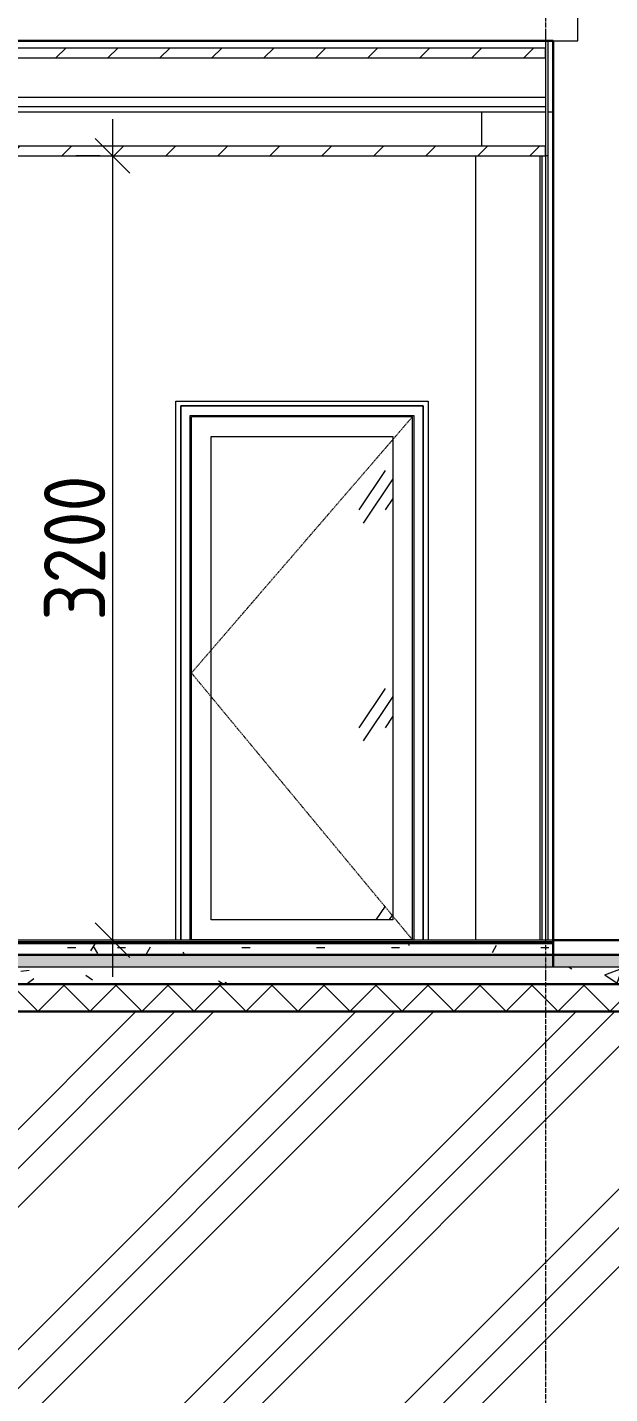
# Model space of a CAD drawing. Header units: millimetres. Extents: x -3929 to 624051, y 52832 to 514950.
# Drawn here: x 489911 to 492287, y 110895 to 116471 of the extents above; entities that cross this region are included whole.
import ezdxf

# ---------------------------------------------------------------- set-up
doc = ezdxf.new("R2010")
doc.units = ezdxf.units.MM
doc.linetypes.add('ADSK_Линия сетки', pattern=[25, 20, -2.5, 0, -2.5])
doc.linetypes.add('ADSK_Штриховая_ш2 п1_5', pattern=[4.5, 3, -1.5])
for name, color, linetype, lineweight in [('Двери', 7, 'Continuous', 9), ('Каркас', 7, 'Continuous', 18), ('Оси', 253, 'Continuous', 9), ('Отметки', 7, 'Continuous', 9), ('Перекрытие', 7, 'Continuous', 18), ('Потолки', 7, 'Continuous', 9), ('Размеры', 7, 'Continuous', 9), ('Стены внутренние', 7, 'Continuous', 18), ('Стены наружные', 7, 'Continuous', 18), ('Стены несущие', 7, 'Continuous', 30), ('Стены отделка', 7, 'Continuous', 30), ('Стены штриховка', 7, 'Continuous', 9), ('Узлы', 7, 'Continuous', 18), ('ШТРИХОВКА', 252, 'Continuous', 15)]:
    doc.layers.add(name, color=color, linetype=linetype, lineweight=lineweight)
doc.layers.add('Линии', color=7, linetype='Continuous', lineweight=9, true_color=0x00a600)
doc.styles.add('GOST Common_1', font='GOST_Common.ttf', dxfattribs={"width": 0.9, "height": 250})
doc.dimstyles.new('ADSK_Основной_2_5_мм', dxfattribs={"dimscale": 304.8, "dimtxt": 251.4287490705518, "dimasz": 0.4639107611548557, "dimexe": 0.4921259842519685, "dimexo": 0.4921259842519685, "dimgap": 0.09842519685039369, "dimtad": 1, "dimrnd": 0.01, "dimdsep": 46, "dimtxsty": 'GOST Common_1', "dimblk1": 'OBLIQUE', "dimblk2": 'OBLIQUE', "dimsah": 1, "dimcen": 0.09, "dimdle": 0.4921259842519685, "dimazin": 2, "dimtfac": 1, "dimtdec": 4, "dimtix": 1, "dimtmove": 0, "dimatfit": 3, "dimfxl": 1, "dimtvp": 1, "dimtolj": 1, "dimtzin": 0, "dimlwd": 20, "dimlwe": 20, "dimarcsym": 2})
pattern_1 = [(45, (492818.0134161156, 121045.9326191053), (-106.0660171779821, 106.0660171779821), [])]
pattern_2 = [(0, (492818.0134161156, 121045.9326191053), (406.4, 101.6), [33.528, -271.272, 33.528, -271.272, -1625.6]), (0, (492818.0134161156, 121045.9326191053), (406.4, 101.6), [-609.6, 33.528, -576.072, 33.528, -271.272, -711.2]), (0, (492818.0134161156, 121045.9326191053), (406.4, 101.6), [-1524, 33.528, -169.672, 33.528, -474.472]), (120, (492970.4134161156, 121096.7326191053), (-291.1881810244989, 301.1527240979959), [33.52799999999998, -271.2719999999998, 33.52799999999998, -271.2719999999998, -1625.599999999999]), (120, (492970.4134161156, 121096.7326191053), (-291.1881810244989, 301.1527240979959), [-609.5999999999997, 33.52799999999998, -576.0719999999997, 33.52799999999998, -271.2719999999998, -711.1999999999997]), (120, (492970.4134161156, 121096.7326191053), (-291.1881810244989, 301.1527240979959), [-1523.999999999999, 33.52799999999998, -169.6719999999999, 33.52799999999998, -474.4719999999998]), (240, (493021.2134161156, 121299.9326191053), (-115.2118189755009, -402.7527240979958), [33.528, -271.272, 33.528, -271.272, -1625.6]), (240, (493021.2134161156, 121299.9326191053), (-115.2118189755009, -402.7527240979958), [-609.6, 33.528, -576.072, 33.528, -271.272, -711.2]), (240, (493021.2134161156, 121299.9326191053), (-115.2118189755009, -402.7527240979958), [-1524, 33.528, -169.672, 33.528, -474.472])]

# ---------------------------------------------------------------- blocks, each defined once
blk = doc.blocks.new('АС_Дверь_Однопольная_Алюминиевая - 1030х2200 алюм ост с мат_плёнкой Д18п-6540827-Разрез 2-2')
at = {"layer": 'Двери'}
h = blk.add_hatch(dxfattribs=at)
h.set_pattern_fill('FP_1', color=256, style=0, pattern_type=2)
h.set_pattern_definition([(236.31, (9620.301, 8922.3), (-888.9981586202271, -1778.001001198212), [320.533, -2884.801]), (236.31, (9638.081, 8868.96), (-888.9981586202271, -1778.001001198212), [192.32, -3013.015]), (236.31, (9531.401, 8868.96), (-888.9981586202271, -1778.001001198212), [192.32, -3013.015])])
h.paths.add_polyline_path([(6930.209108397398, 81.99999999997216), (7670.209108397398, 81.99999999997216), (7670.209108397398, 2054.999999999974), (6930.209108397398, 2054.999999999974), (6930.209108397398, 180.2038113637031)])
for p, q in [((7795.2091083974, 2179.999999999982), (6805.209108397398, 2179.999999999982)), ((6805.209108397398, 2179.999999999982), (6805.209108397398, -1.786730763342348e-11)), ((6805.209108397403, -1.786730763342348e-11), (6805.209108397403, 2179.999999999986)), ((6805.209108397403, 2179.999999999987), (7795.209108397404, 2179.999999999987)), ((7795.2091083974, -1.786730763342348e-11), (7795.2091083974, 2179.999999999982)), ((7795.209108397404, 2179.999999999987), (7795.209108397404, -1.786730763342348e-11)), ((6844.209108397399, -1.786730763342348e-11), (6844.209108397399, 2140.999999999981)), ((6844.209108397399, 2140.999999999981), (7756.209108397399, 2140.999999999981)), ((7751.2091083974, 2135.999999999977), (6849.209108397399, 2135.999999999977)), ((6849.209108397399, 0.9999999999858308), (6849.209108397399, 2135.999999999977)), ((7751.2091083974, 0.9999999999856954), (7751.2091083974, 2135.999999999977)), ((7756.209108397399, 2140.999999999981), (7756.209108397399, -1.786730763342348e-11)), ((6930.209108397399, 81.99999999998586), (6930.209108397399, 2054.999999999977)), ((6930.209108397399, 2054.999999999977), (7670.209108397401, 2054.999999999977)), ((7670.2091083974, 2054.999999999977), (7670.2091083974, 81.99999999998596)), ((7670.2091083974, 81.99999999998586), (6930.209108397399, 81.99999999998586)), ((7751.2091083974, 0.9999999999858308), (6849.209108397399, 0.9999999999858308))]:
    blk.add_line(p, q, dxfattribs=at)
at = {"layer": 'Двери', "linetype": 'ADSK_Штриховая_ш2 п1_5'}
for p, q in [((6849.209108397399, 1089.999999999984), (7751.2091083974, 2135.999999999977)), ((7751.2091083974, 0.9999999999859661), (6849.209108397399, 1089.999999999984))]:
    blk.add_line(p, q, dxfattribs=at)
blk = doc.blocks.new('_Oblique')
at = {"color": 0, "linetype": 'ByBlock', "lineweight": -2}
blk.add_line((-0.5, -0.5), (0.5, 0.5), dxfattribs=at)
blk = doc.blocks.new('*D2809')
at = {"layer": 'Defpoints', "color": 0, "transparency": 16777216}
for p in [(490358.4406842649, 115945.9326191054), (490258.4557854051, 112745.9326191054), (490358.4406842649, 112745.9326191054)]:
    blk.add_point(p, dxfattribs=at)
at = {"layer": 'Размеры', "color": 0, "lineweight": 5, "transparency": 16777216}
for p, q in [((490258.4557854051, 116095.9326191054), (490258.4557854051, 112595.9326191054)), ((490208.4406842649, 115945.9326191054), (490108.4557854051, 115945.9326191054)), ((490208.4406842649, 112745.9326191054), (490108.4557854051, 112745.9326191054))]:
    blk.add_line(p, q, dxfattribs=at)
at = {"layer": 'Размеры', "color": 0, "lineweight": 5, "transparency": 16777216, "xscale": 141.4, "yscale": 141.4, "zscale": 141.4}
for p, rotation in [((490258.4557854051, 115945.9326191054), 90), ((490258.4557854051, 112745.9326191054), 270)]:
    blk.add_blockref('_Oblique', p, dxfattribs=dict(at, rotation=rotation))
at = {"layer": 'Размеры', "color": 0, "lineweight": 5, "transparency": 16777216, "insert": (490103.455785405, 114345.9326191052), "char_height": 250, "width": 756.8431497445762, "attachment_point": 5, "rotation": 90, "style": 'GOST Common_1'}
blk.add_mtext('\\A1;3200', dxfattribs=at)

msp = doc.modelspace()

# ---------------------------------------------------------------- hatches: boundary and pattern name
at = {"layer": 'Потолки'}
h = msp.add_hatch(dxfattribs=at)
h.set_pattern_fill('FP_3', color=256, style=0, pattern_type=2)
h.set_pattern_definition(pattern_1)
h.paths.add_polyline_path([(489667.7910341421, 116345.9326191053), (492024.321524513, 116345.9326191053), (492024.321524513, 116385.9326191053), (486369.3440119161, 116385.9326191053), (486369.3440119161, 116345.9326191053), (489447.334493877, 116345.9326191053)])
h = msp.add_hatch(dxfattribs=at)
h.set_pattern_fill('FP_3', color=256, style=0, pattern_type=2)
h.set_pattern_definition(pattern_1)
h.paths.add_polyline_path([(491982.5847069256, 115945.9326191053), (492024.321524513, 115945.9326191053), (492024.321524513, 115985.9326191053), (486369.3440119161, 115985.9326191053), (486369.3440119161, 115945.9326191053), (491961.2875109076, 115945.9326191053)])
at = {"layer": 'Узлы', "lineweight": 5}
h = msp.add_hatch(dxfattribs=at)
h.set_pattern_fill('FP_23', color=256, style=0, pattern_type=2)
h.set_pattern_definition([(49.99999999999999, (492818.0134161156, 121045.9326191053), (728.73650110752, -63.75582262483607), [76.2, -838.2]), (355, (492818.0134161156, 121045.9326191053), (-140.9716152248045, 764.2276025857151), [60.96, -670.56]), (100.451, (492878.7414161156, 121040.6196191053), (587.770006663837, 700.4667512811675), [64.76, -712.36]), (46.184, (492818.0134161156, 121249.1326191053), (1084.316239662759, -168.1709612287867), [114.3, -1257.3]), (96.63599999999998, (492908.3734161156, 121235.1186191053), (949.6099128555585, 989.7098464133105), [97.13999999999999, -1068.54]), (351.184, (492818.0134161156, 121249.1326191053), (949.620552888774, 989.7011531044203), [91.44, -1005.84]), (21, (492919.6134161156, 121198.3326191053), (606.4578690252075, -409.0605652741465), [76.2, -838.2]), (326, (492919.6134161156, 121198.3326191053), (247.208340968463, 736.7529172040109), [60.96, -670.56]), (71.45100000000001, (492970.1514161156, 121164.2446191053), (853.6682507774542, 327.6854711435369), [64.76, -712.36]), (37.50000000000001, (492818.0134161156, 121045.9326191053), (12.35469342532113, 338.2201185742302), [33.528, -628.904, 33.528, -647.192, -673.1]), (37.50000000000001, (492818.0134161156, 121045.9326191053), (12.35469342532113, 338.2201185742302), [-1343.152, 33.528, -639.572]), (7.499999999999999, (492818.0134161156, 121045.9326191053), (267.2788744354337, 400.7221270887442), [33.528, -354.584, 33.528, -613.664, -256.54]), (7.499999999999999, (492818.0134161156, 121045.9326191053), (267.2788744354337, 400.7221270887442), [-1035.304, 33.528, -223.012]), (327.5, (492591.4454161156, 121045.9326191053), (542.363331518853, -22.91534459201296), [33.528, -220.472, 33.528, -758.952, -1051.56]), (327.5, (492591.4454161156, 121045.9326191053), (542.363331518853, -22.91534459201296), [-1046.48, 33.528, -1018.032]), (317.5, (492489.8454161156, 121045.9326191053), (592.5169587678777, 101.7071067647936), [33.528, -296.672, 33.528, -492.76, -746.76]), (317.5, (492489.8454161156, 121045.9326191053), (592.5169587678777, 101.7071067647936), [-856.488, 33.528, -713.232])])
h.paths.add_polyline_path([(485689.4534173568, 112545.9326191052), (486192.456686174, 112545.9326191052), (486192.456686174, 112565.9326191053), (500682.0531420882, 112565.9326191053), (500682.0531420882, 112635.9326191053), (485619.3440119161, 112635.9326191053), (485619.3440119161, 112545.9326191052)])
h = msp.add_hatch(dxfattribs=at)
h.set_pattern_fill('FP_22', color=256, style=0, pattern_type=2)
h.set_pattern_definition([(45, (492818.0134161156, 121045.9326191053), (-449.0128060534577, 449.0128060534577), []), (45, (492976.7634161156, 121045.9326191053), (0, 898.0256121069154), []), (45, (492659.2634161156, 121045.9326191053), (0, 898.0256121069154), [])])
h.paths.add_polyline_path([(527266.0209038124, 109033.3834590677), (527476.991397426, 109033.3834590677), (527476.991397426, 110738.7977439789), (529189.5334047588, 110738.7977439789), (529189.5334047588, 112185.9326191053), (528811.9858642045, 112185.9326191053), (528811.0549039548, 111395.9326191053), (527091.5335994831, 111395.9326191053), (527091.5335994831, 109445.9326191053), (527266.0209038124, 109445.9326191053), (527266.0209038124, 109129.3388669018)])
h.paths.add_polyline_path([(526263.5767181468, 109033.3834590677), (526519.9481999916, 109033.3834590677), (526519.9481999916, 109445.9326191053), (526569.9481999916, 109445.9326191053), (526569.9481999916, 109645.9326191053), (501624.2372193536, 109645.9326191053), (501624.2372193536, 109445.9326191053), (501676.0209038124, 109445.9326191053), (501676.0209038124, 109067.8907069782), (501824.2372193536, 109067.8907069782), (501824.2372193536, 109195.9326191053), (526136.3522163138, 109195.9326191053), (526136.3522163138, 109033.3834590677)])
h.paths.add_polyline_path([(483742.2106058232, 109445.9326191053), (500791.4196783776, 109445.9326191053), (500959.0370229502, 109619.1376998623), (501014.0370229502, 109445.9326191053), (501105.5633373568, 109445.9326191053), (501104.4237450077, 112453.9301376764), (486192.456686174, 112453.9301376764), (486192.456686174, 112545.9326191052), (480649.2572795097, 112545.9326191052), (479504.8624161151, 111935.9326191053), (479144.6025050418, 111935.9326191053), (479144.6025050418, 111909.5174052763), (478566.3014086789, 111909.5174052763), (478566.3014086789, 111373.2533133902), (482866.301408679, 111373.2533133902), (483034.9201204078, 109445.9326191053), (483054.0948261895, 109445.9326191053)])
h.paths.add_polyline_path([(499387.9347895453, 112394.2073308379), (499387.9389157597, 112394.2073308379), (499388.9108918868, 112386.8526773557)])
h = msp.add_hatch(dxfattribs=at)
h.set_pattern_fill('FP_15', color=256, style=0, pattern_type=2)
h.set_pattern_definition([(45, (492818.0134161156, 121045.9326191053), (-106.0660171779821, 106.0660171779821), []), (135, (492818.0134161156, 121045.9326191053), (-106.0660171779821, -106.0660171779821), [])])
h.paths.add_polyline_path([(499146.9108918869, 112453.9301376764), (501105.5633373568, 112453.9301376764), (501105.563337292, 112565.9326191053), (486192.456686174, 112565.9326191053), (486192.456686174, 112453.9301376764), (499132.9350166378, 112453.9301376764)])
at = {"layer": 'ШТРИХОВКА'}
h = msp.add_hatch(dxfattribs=at)
h.set_pattern_fill('FP_2', color=252, style=0, pattern_type=2)
h.set_pattern_definition(pattern_2)
h.paths.add_polyline_path([(490990.5302757326, 112685.9326191053), (492056.321524513, 112685.9326191053), (492055.9128051669, 112730.9326191053), (486369.3440119161, 112730.5732253541), (486369.3440119161, 112685.9326191053), (490770.0737354676, 112685.9326191053)])
h = msp.add_hatch(dxfattribs=at)
h.set_pattern_fill('FP_2', color=252, style=0, pattern_type=2)
h.set_pattern_definition(pattern_2)
h.paths.add_polyline_path([(500682.0531420882, 112565.9326191053), (501105.563337292, 112565.9326191053), (501105.563337292, 112685.9326191053), (486209.3440119161, 112685.9326191053), (486209.3440119161, 112635.9326191053), (500682.0531420882, 112635.9326191053)])

# ---------------------------------------------------------------- linework, layer by layer
at = {"layer": 'Каркас'}
for p, q in [((486369.3440119161, 116125.9326191053), (492024.321524513, 116125.9326191053)), ((492036.321524513, 116125.9326191053), (492056.321524513, 116125.9326191053))]:
    msp.add_line(p, q, dxfattribs=at)
at = {"layer": 'Линии', "color": 7}
msp.add_line((500682.0531420882, 112635.9326191053), (485619.3440119161, 112635.9326191053), dxfattribs=at)
at = {"layer": 'Линии', "color": 7, "lineweight": 30}
for p, q in [((501105.5633373568, 112565.9326191053), (486192.456686174, 112565.9326191053)), ((486192.456686174, 112453.9301376764), (501105.5633373568, 112453.9301376764))]:
    msp.add_line(p, q, dxfattribs=at)
at = {"layer": 'Оси', "linetype": 'ADSK_Линия сетки'}
msp.add_line((492026.1124161151, 107157.8830841324), (492026.1124161151, 128741.9623508491), dxfattribs=at)
at = {"layer": 'Отметки', "lineweight": 5}
msp.add_line((489986.2463361496, 116415.9326191053), (489581.8175687467, 116415.9326191053), dxfattribs=at)
at = {"layer": 'Перекрытие'}
for p, q in [((492156.3215245131, 116415.9326191053), (492156.3215245131, 116535.9326191053)), ((492056.321524513, 116415.9326191053), (492156.3215245131, 116415.9326191053)), ((492056.321524513, 112730.9326191053), (486369.3440119161, 112730.9326191053))]:
    msp.add_line(p, q, dxfattribs=at)
at = {"layer": 'Перекрытие', "lineweight": 30}
for p, q in [((486209.3440119161, 116415.9326191053), (492056.321524513, 116415.9326191053)), ((492056.321524513, 112736.9326191053), (486369.3440119161, 112736.9326191053)), ((501105.563337292, 112685.9326191053), (486209.3440119161, 112685.9326191053))]:
    msp.add_line(p, q, dxfattribs=at)
at = {"layer": 'Перекрытие', "lineweight": 9}
msp.add_line((492056.321524513, 112745.9326191053), (486389.3440119161, 112745.9326191053), dxfattribs=at)
at = {"layer": 'Потолки', "lineweight": 18}
for p, q in [((492024.321524513, 116385.9326191053), (486369.3440119161, 116385.9326191053)), ((492024.321524513, 116345.9326191053), (492024.321524513, 116385.9326191053)), ((486369.3440119161, 116345.9326191053), (492024.321524513, 116345.9326191053)), ((492024.321524513, 115985.9326191053), (486369.3440119161, 115985.9326191053)), ((492024.321524513, 115945.9326191053), (492024.321524513, 115985.9326191053)), ((486369.3440119161, 115945.9326191053), (492024.321524513, 115945.9326191053))]:
    msp.add_line(p, q, dxfattribs=at)
at = {"layer": 'Потолки'}
for p, q in [((486369.3440119161, 116185.9326191053), (492024.321524513, 116185.9326191053)), ((492024.321524513, 116145.9326191053), (486369.3440119161, 116145.9326191053))]:
    msp.add_line(p, q, dxfattribs=at)
at = {"layer": 'Стены внутренние'}
for p, q in [((491740.7547442014, 112745.9326191053), (491740.7547442014, 115945.9326191053)), ((490516.321524513, 112745.9326191053), (490516.321524513, 114945.9326191053)), ((490516.321524513, 114945.9326191053), (491546.321524513, 114945.9326191053)), ((491546.321524513, 114945.9326191053), (491546.321524513, 112745.9326191053))]:
    msp.add_line(p, q, dxfattribs=at)
at = {"layer": 'Стены наружные'}
msp.add_line((491763.7547442014, 116125.9326191053), (491763.7547442014, 115985.9326191053), dxfattribs=at)
at = {"layer": 'Стены несущие'}
for p, q in [((492056.321524513, 116415.9326191053), (492056.321524513, 112635.9326191053)), ((492056.321524513, 112745.9326191053), (492536.321524513, 112745.9326191053))]:
    msp.add_line(p, q, dxfattribs=at)
at = {"layer": 'Стены отделка', "lineweight": 9}
for p, q in [((492024.321524513, 116415.9326191053), (492024.321524513, 112745.9326191053)), ((492036.321524513, 112745.9326191053), (492036.321524513, 116415.9326191053)), ((492001.321524513, 115945.9326191053), (492001.321524513, 112745.9326191053)), ((492011.321524513, 112745.9326191053), (492011.321524513, 115945.9326191053)), ((492036.321524513, 115945.9326191053), (492024.321524513, 115945.9326191053))]:
    msp.add_line(p, q, dxfattribs=at)
at = {"layer": 'Стены штриховка'}
msp.add_line((492026.321524513, 112745.9326191053), (492026.321524513, 116415.9326191053), dxfattribs=at)

# ---------------------------------------------------------------- block references
at = {"layer": 'Двери'}
msp.add_blockref('АС_Дверь_Однопольная_Алюминиевая - 1030х2200 алюм ост с мат_плёнкой Д18п-6540827-Разрез 2-2', (483731.1124161156, 112745.9326191053), dxfattribs=at)

# ---------------------------------------------------------------- dimensions: what is measured, and where the dimension line sits
at = {"layer": 'Размеры', "lineweight": 5}
dim = msp.add_linear_dim(base=(490258.4557854051, 112745.9326191054), p1=(490358.4406842646, 115945.9326191053), p2=(490358.4406842646, 112745.9326191053), angle=90, dimstyle='ADSK_Основной_2_5_мм', override={"dimpost": '<>', "dimfxl": 3200, "dimlwd": 5, "dimlwe": 5}, dxfattribs=at)
dim.commit()
dim.dimension.update_dxf_attribs({"geometry": '*D2809', "text_midpoint": (490103.455785405, 114345.9326191052)})

doc.saveas('drawing.dxf')
